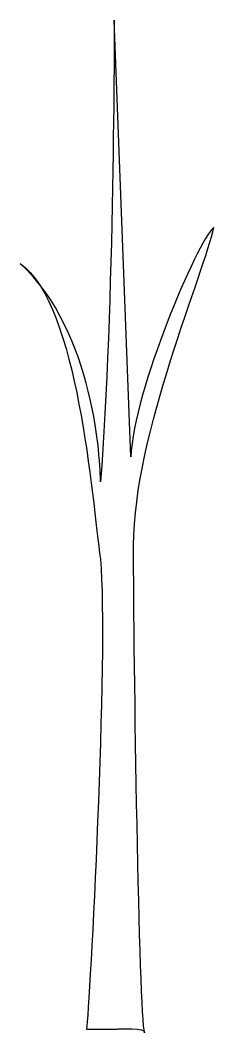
# Model space of a CAD drawing. Header units: centimetres. Extents: x -1.6 to 1.6, y -8.3 to 8.3.
import ezdxf

# ---------------------------------------------------------------- set-up
doc = ezdxf.new("R2010")
doc.units = ezdxf.units.CM
doc.header["$MEASUREMENT"] = 0
doc.layers.add('Camada 1', color=7, linetype='Continuous')

msp = doc.modelspace()

# ---------------------------------------------------------------- linework, layer by layer
at = {"layer": 'Camada 1'}
msp.add_open_spline([(0.00003, -8.21279), (0.00003, -8.21279), (-0.49686, -8.21279), (-0.49686, -8.21279), (-0.49686, -8.21279), (-0.45167, -7.89669), (-0.13552, -2.02479), (-0.27101, -0.53424), (-0.27101, -0.53424), (-0.40651, 0.45949), (-0.6323, 3.62123), (-1.58086, 4.29875), (-1.58086, 4.29875), (-0.36132, 3.16953), (-0.27101, 1.04665), (-0.27101, 0.73047), (-0.27101, 0.73047), (-0.04516, 3.48574), (-0.04516, 8.27353), (-0.04516, 8.27353), (-0.04516, 8.27353), (-0.04516, 8.27353), (0.22588, 1.13695), (0.22588, 1.13695), (0.22588, 1.13695), (0.27099, 2.22105), (1.30988, 4.66012), (1.58086, 4.88596), (1.58086, 4.88596), (1.44537, 4.20841), (0.27099, 1.49837), (0.27099, -0.30839), (0.27099, -0.30839), (0.27099, -2.11515), (0.36145, -8.00258), (0.45173, -8.27354), (0.45173, -8.27354), (0.49694, -8.18318), (0.00003, -8.21279), (0.00003, -8.21279)], degree=3, knots=[0, 0, 0, 0, 0.09090909, 0.09090909, 0.09090909, 0.09090909, 0.18181818, 0.18181818, 0.18181818, 0.18181818, 0.27272727, 0.27272727, 0.27272727, 0.27272727, 0.36363636, 0.36363636, 0.36363636, 0.36363636, 0.45454545, 0.45454545, 0.45454545, 0.45454545, 0.54545455, 0.54545455, 0.54545455, 0.54545455, 0.63636364, 0.63636364, 0.63636364, 0.63636364, 0.72727273, 0.72727273, 0.72727273, 0.72727273, 0.81818182, 0.81818182, 0.81818182, 0.81818182, 1, 1, 1, 1], dxfattribs=at)

doc.saveas('drawing.dxf')
